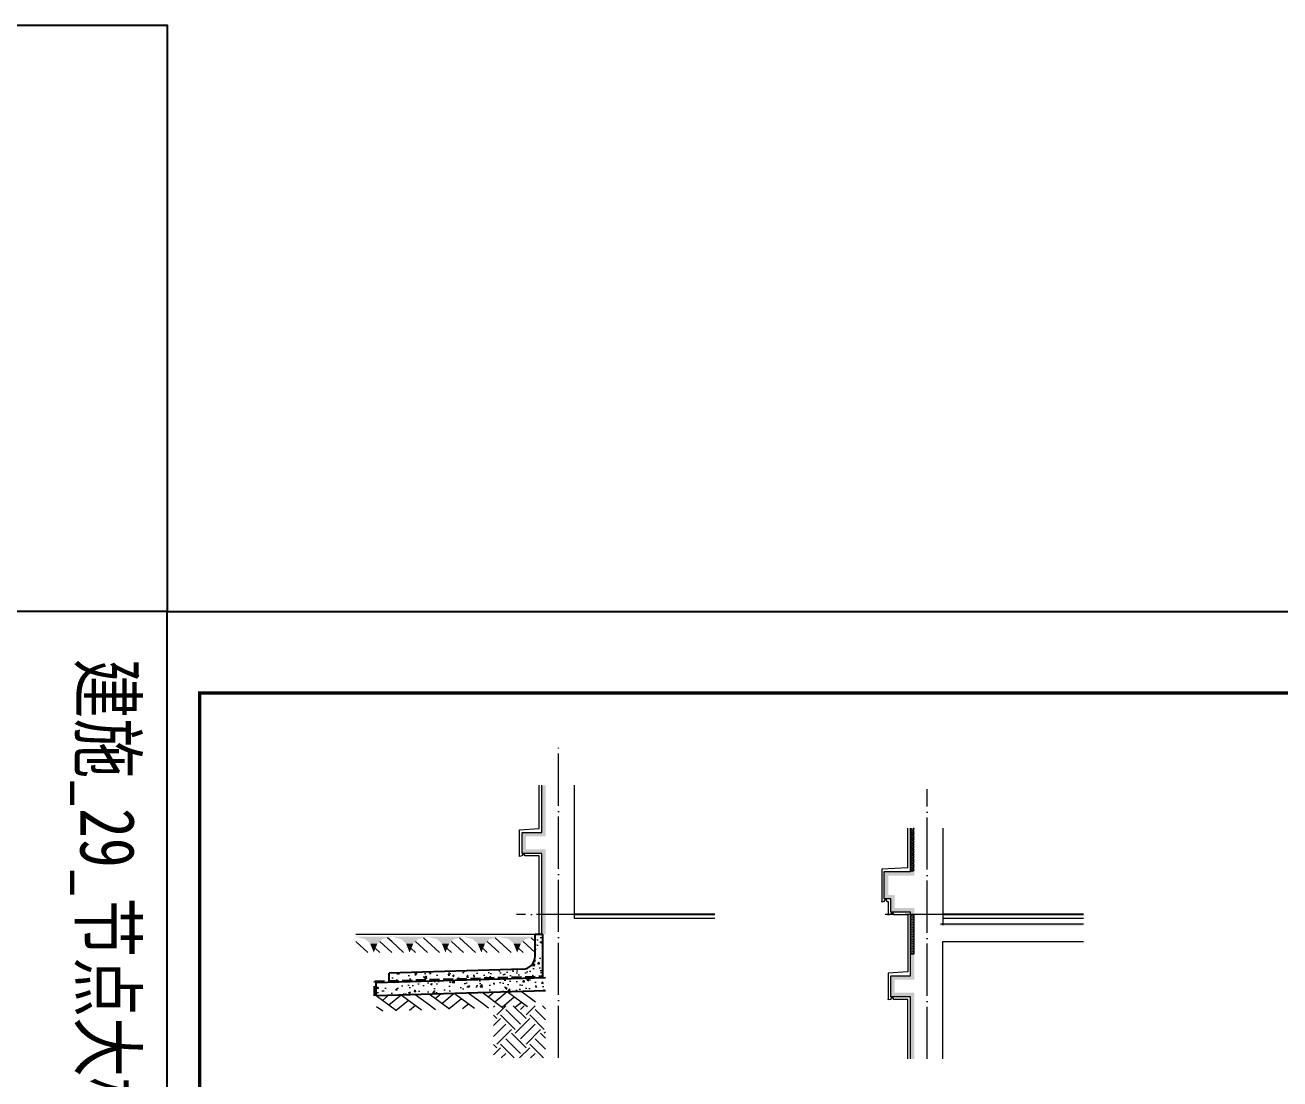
# Model space of a CAD drawing. Extents: x 27938 to 983267, y -209821 to 1628073.
# Drawn here: x 935840 to 945472, y -151021 to -142935 of the extents above; entities that cross this region are included whole.
import ezdxf

# ---------------------------------------------------------------- set-up
doc = ezdxf.new("R2010")
doc.units = 0
doc.header["$LTSCALE"] = 1000
doc.header["$MEASUREMENT"] = 0
doc.linetypes.add('DASH', pattern=[0.35, 0.25, -0.1])
doc.linetypes.add('DOTE', pattern=[2.42, 2, -0.2, 0.02, -0.2])
for name, color, linetype in [('COLUMN', 9, 'Continuous'), ('图框', 140, 'Continuous'), ('导图字', 7, 'Continuous'), ('看线', 251, 'Continuous'), ('立面-看线', 251, 'Continuous')]:
    doc.layers.add(name, color=color, linetype=linetype)
for name, color, linetype, lineweight in [('DOTE', 19, 'DOTE', 9), ('PUB_HATCH', 8, 'Continuous', 9), ('内粉刷', 37, 'Continuous', 9), ('填充', 251, 'Continuous', 5), ('立面-中轮廓线', 213, 'Continuous', 35), ('粉刷', 251, 'Continuous', 9)]:
    doc.layers.add(name, color=color, linetype=linetype, lineweight=lineweight)
doc.layers.add('yichutu', color=7, linetype='Continuous', true_color=0xffffff, plot=False)
doc.styles.add('黑体', font='')
doc.styles.get('黑体').set_extended_font_data('SimHei')
pattern_1 = [(0, (-773252.31, -412121.493), (16.66875, 9.623705), [11.1125, -22.225]), (120, (-773252.31, -412121.493), (-16.66874801, 9.62370845), [11.1125, -22.225]), (60, (-773252.31, -412121.493), (1.99e-06, 19.24741345), [-22.225, 11.1125])]
pattern_2 = [(50, (28072.99, 249033.25), (143.452037, -12.550427), [15, -165]), (355, (28072.99, 249033.25), (-27.750267, 150.438427), [12, -132]), (100.4514, (28084.94, 249032.2), (115.701876, 137.88791), [12.74804, -140.22842]), (46.1842, (28072.99, 249073.25), (213.44821, -33.1038), [22.5, -247.5]), (96.6356, (28090.77, 249070.5), (186.93254, 194.82357), [19.12206, -210.3426]), (351.1842, (28072.99, 249073.25), (186.93239, 194.82372), [18, -198]), (21, (28092.99, 249063.25), (119.38141, -80.52378), [15, -165]), (326, (28092.99, 249063.25), (48.663066, 145.03001), [12, -132]), (71.4514, (28102.93, 249056.54), (168.044526, 64.5061), [12.74804, -140.22842]), (37.5, (28072.986, 249033.25), (2.431971, 66.578771), [0, -130.4, 0, -134, 0, -132.5]), (7.5, (28072.986, 249033.25), (52.613907, 78.882342), [0, -76.4, 0, -127.4, 0, -50.5]), (327.5, (28028.386, 249033.25), (106.764487, -4.510974), [0, -50, 0, -156, 0, -207]), (317.5, (28008.39, 249033.25), (116.637234, 20.020996), [0, -65, 0, -103.6, 0, -147])]

# ---------------------------------------------------------------- blocks, each defined once
blk = doc.blocks.new('GFDDDDRG')
at = {"layer": '图框'}
blk.add_lwpolyline([(923310, -107437), (923310, -159999), (893610, -159999), (893610, -107437)], close=True, dxfattribs=at)
blk.add_lwpolyline([(923310, -107437), (923310, -159999), (893610, -159999), (893610, -107437)], close=True, dxfattribs=at)
at = {"layer": '图框', "const_width": 50}
blk.add_lwpolyline([(894110, -159499), (922810, -159499), (922810, -108687), (894110, -108687)], close=True, dxfattribs=at)
blk = doc.blocks.new('yct-1051-594-26275-14850-25-1002.0')
at = {"layer": 'yichutu', "color": 7, "true_color": 0xffffff}
blk.add_lwpolyline([(0, 0), (0, 14850), (26275, 14850), (26275, 0)], close=True, dxfattribs=at)
blk = doc.blocks.new('VDVDXAXFSFFX')
at = {"layer": 'PUB_HATCH'}
h = blk.add_hatch(dxfattribs=at)
h.set_pattern_fill('DOTS', color=251, scale=2, style=0)
h.set_pattern_definition([(0, (924712.4965, -148185.593), (1.5875, 3.175), [0, -3.175])])
h.paths.add_polyline_path([(924682.5, -148185.6), (924712.5, -148185.6), (924712.5, -147935.6), (924712.5, -147885.6), (924712.5, -147885.6), (924712.5, -147885.6), (924682.5, -147885.6)])
at = {"layer": 'PUB_HATCH', "color": 5}
blk.add_lwpolyline([(924712.5, -147885.6), (924682.5, -147885.6), (924682.5, -148185.6), (924712.5, -148185.6)], close=True, dxfattribs=at)
blk = doc.blocks.new('$LinePat$素土夯实')
at = {"color": 0}
for p, q in [((0, -210), (210, 0)), ((120, -300), (420, 0)), ((420, 0), (608, -188)), ((495, -300), (795, 0)), ((615, 0), (705, -90)), ((315, -105), (502, -293)), ((210, -210), (300, -300)), ((705, -300), (795, -210))]:
    blk.add_line(p, q, dxfattribs=at)
blk = doc.blocks.new('$LinePat$自然土壤')
at = {"color": 0}
for p, q in [((0, -90), (71, -19)), ((0, -300), (211, -89)), ((420, -300), (630, -90)), ((210, -300), (286, -224))]:
    blk.add_line(p, q, dxfattribs=at)
for points in [[(0, 0), (630, 0), (168, -45), (462, -45)], [(168, -45), (462, -45), (252, -132), (378, -132)], [(252, -132), (378, -132), (315, -300)]]:
    blk.add_solid(points, dxfattribs=at)
blk = doc.blocks.new('sanshui')
at = {"layer": '粉刷'}
h = blk.add_hatch(dxfattribs=at)
h.set_pattern_fill('混凝土', color=256, scale=20)
h.set_pattern_definition(pattern_2)
edge = h.paths.add_edge_path()
edge.add_line((346317.8, 427329.6), (346257.8, 427329.6))
edge.add_line((346257.8, 427329.6), (346257.8, 427160.3))
edge.add_arc((346157.8, 427160.3), 100, 271.71836, 360, ccw=False)
edge.add_line((346160.8, 427060.3), (345137.8, 427029.6))
edge.add_line((345137.8, 427029.6), (345137.8, 426969.6))
edge.add_line((345137.8, 426969.6), (346317.8, 427005))
edge.add_line((346317.8, 427005), (346317.8, 427329.6))
h = blk.add_hatch(dxfattribs=at)
h.set_pattern_fill('混凝土', color=256, scale=20)
h.set_pattern_definition(pattern_2)
h.paths.add_polyline_path([(346337.8, 426895.6), (346337.8, 426995.6), (345037.8, 426956.6), (345037.8, 426856.6)])
at = {"layer": 'COLUMN'}
for p, q in [((346257.8, 427329.6), (346317.8, 427329.6)), ((346257.8, 427160.3), (346257.8, 427329.6)), ((346317.8, 426995), (346317.8, 427329.6)), ((346338.1, 426995.6), (345037.8, 426956.6)), ((346160.8, 427060.3), (345137.8, 427029.6)), ((345137.8, 426959.6), (345137.8, 427029.6)), ((345037.8, 426856.6), (345037.8, 426956.6)), ((346338.1, 426895.6), (345037.8, 426856.6))]:
    blk.add_line(p, q, dxfattribs=at)
blk.add_arc((346157.8, 427160.3), 100, 271.71836, 0, dxfattribs=at)
at = {"layer": '立面-中轮廓线', "linetype": 'DASH', "ltscale": 0.3}
blk.add_lwpolyline([(345027.8, 426856.6), (345027.8, 426966.3), (346317.8, 427005)], dxfattribs=at)
at = {"layer": '粉刷'}
blk.add_line((344881.5, 427329.6), (346257.8, 427329.6), dxfattribs=at)
at = {"layer": '粉刷', "yscale": 0.4, "zscale": 0.4}
for name, p, xscale, rotation in [('$LinePat$自然土壤', (345156.8, 427309.6), -0.4369306507241237, 359.9999999999903), ('$LinePat$自然土壤', (345432, 427309.6), -0.4369306507241237, 359.9999999999903), ('$LinePat$自然土壤', (345707.3, 427309.6), -0.4369306507241237, 359.9999999999903), ('$LinePat$自然土壤', (345982.6, 427309.6), -0.4369306507241237, 359.9999999999903), ('$LinePat$自然土壤', (346257.8, 427309.6), -0.4369306507241237, 359.9999999999903), ('$LinePat$素土夯实', (345444.5, 426868.8), -0.5117605352322558, 1.718358001643932), ('$LinePat$素土夯实', (345851.2, 426881), -0.5117605352322558, 1.718358001643932), ('$LinePat$素土夯实', (346257.8, 426893.2), -0.5117605352322558, 1.718358001643932)]:
    blk.add_blockref(name, p, dxfattribs=dict(at, xscale=xscale, rotation=rotation))

msp = doc.modelspace()

# ---------------------------------------------------------------- hatches: boundary and pattern name
at = {"layer": '填充'}
h = msp.add_hatch(dxfattribs=at)
h.set_pattern_fill('EARTH', color=250, scale=50, angle=45, style=0)
h.set_pattern_definition([(45, (-175662.77, -606054), (0, 224.506403), [158.75, -158.75]), (45, (-175704.87, -606011.9), (0, 224.506403), [158.75, -158.75]), (45, (-175746.96, -605969.8), (0, 224.506403), [158.75, -158.75]), (135, (-175746.96, -605941.74), (-224.506403, 0), [158.75, -158.75]), (135, (-175704.87, -605899.65), (-224.506403, 0), [158.75, -158.75]), (135, (-175662.77, -605857.55), (-224.506403, 0), [158.75, -158.75])])
h.paths.add_polyline_path([(939835.5, -150460.6), (939435.5, -150460.6), (939435.5, -150860.6), (939835.5, -150860.6)])
at = {"layer": '立面-看线'}
h = msp.add_hatch(dxfattribs=at)
h.set_pattern_fill('HONEY', color=256, scale=7)
h.set_pattern_definition([(0, (-776082.229, -409221.493), (16.66875, 9.623705), [11.1125, -22.225]), (120, (-776082.229, -409221.493), (-16.66874801, 9.62370845), [11.1125, -22.225]), (60, (-776082.229, -409221.493), (1.99e-06, 19.24741345), [-22.225, 11.1125])])
h.paths.add_polyline_path([(939835.5, -148767.8), (939805.5, -148767.8), (939805.5, -149130.6), (939655.5, -149130.6), (939655.5, -149290.6), (939805.5, -149290.6), (939805.5, -149910.6), (939805.5, -149910.6), (939835.5, -149910.6), (939835.5, -149260.6), (939685.5, -149260.6), (939685.5, -149160.6), (939835.5, -149160.6)])
h = msp.add_hatch(dxfattribs=at)
h.set_pattern_fill('HONEY', color=256, scale=7)
h.set_pattern_definition(pattern_1)
h.paths.add_polyline_path([(942665.4, -149097), (942635.4, -149097), (942635.4, -149430.6), (942665.4, -149430.6)])
h = msp.add_hatch(dxfattribs=at)
h.set_pattern_fill('HONEY', color=256, scale=7)
h.set_pattern_definition(pattern_1)
h.paths.add_polyline_path([(942435.4, -149430.6), (942435.4, -149640.6), (942485.4, -149640.6), (942485.4, -149740.6), (942635.4, -149740.6), (942635.4, -150230.6), (942485.4, -150230.6), (942485.4, -150390.6), (942635.4, -150390.6), (942635.4, -150867.1), (942665.4, -150867.1), (942665.4, -150360.6), (942515.4, -150360.6), (942515.4, -150260.6), (942665.4, -150260.6), (942665.4, -149710.6), (942515.4, -149710.6), (942515.4, -149610.6), (942465.4, -149610.6), (942465.4, -149460.6), (942665.4, -149460.6), (942665.4, -149430.6)])
h = msp.add_hatch(dxfattribs=at)
h.set_pattern_fill('HONEY', color=256, scale=7)
h.set_pattern_definition([(0, (141516.153, -535207.576), (16.66875, 9.623705), [11.1125, -22.225]), (120, (141516.153, -535207.576), (-16.66874801, 9.62370845), [11.1125, -22.225]), (60, (141516.153, -535207.576), (1.99e-06, 19.24741345), [-22.225, 11.1125])])
h.paths.add_polyline_path([(943963.9, -149830.6), (942865.4, -149830.6), (942865.4, -149845.6), (943963.9, -149845.6)])

# ---------------------------------------------------------------- linework, layer by layer
at = {"layer": 'DOTE', "linetype": 'DOTE', "ltscale": 0.2}
for p, q in [((939935.4, -150860.6), (939935.5, -148467.8)), ((942765.4, -150867.1), (942765.4, -148797)), ((941134, -149760.6), (939610.9, -149760.6)), ((943963.9, -149760.6), (942440.8, -149760.6))]:
    msp.add_line(p, q, dxfattribs=at)
at = {"layer": 'PUB_HATCH', "color": 215, "true_color": 0xa953a0}
msp.add_line((942865.4, -149830.6), (943963.9, -149830.6), dxfattribs=at)
for points in [[(939805.5, -149910.6), (939805.5, -149290.6), (939655.5, -149290.6), (939655.5, -149130.6), (939805.5, -149130.6), (939805.5, -148767.8)], [(942635.4, -149430.6), (942635.4, -149097)], [(942635.4, -150867.1), (942635.4, -150390.6), (942485.4, -150390.6), (942485.4, -150230.6), (942635.4, -150230.6), (942635.4, -149740.6), (942485.4, -149740.6), (942485.4, -149640.6), (942435.4, -149640.6), (942435.4, -149430.6), (942635.4, -149430.6)]]:
    msp.add_lwpolyline(points, dxfattribs=at)
at = {"layer": '内粉刷'}
for points in [[(939635.5, -149310.6), (939635.5, -149310.6), (939635.5, -149110.6), (939785.5, -149100.6), (939785.5, -148767.8)], [(940055.5, -148767.8), (940055.5, -149790.6)], [(942615.4, -149400.6), (942615.4, -149097)], [(942885.4, -149097), (942885.4, -149840.6)], [(939675.5, -149310.6), (939675.5, -149300.6), (939655.5, -149300.6), (939655.5, -149310.6), (939635.5, -149315.6), (939635.5, -149310.6)], [(939785.5, -149910.6), (939785.5, -149310.6), (939675.5, -149310.6)], [(942615.4, -149400.6), (942415.4, -149410.6), (942415.4, -149660.6)], [(942455.4, -149660.6), (942455.4, -149650.6), (942435.4, -149650.6), (942435.4, -149660.6), (942415.4, -149665.6), (942415.4, -149660.6)], [(942455.4, -149660.6), (942465.4, -149660.6), (942465.4, -149760.6)], [(942505.4, -149760.6), (942505.4, -149750.6), (942485.4, -149750.6), (942485.4, -149760.6), (942465.4, -149765.6), (942465.4, -149760.6)], [(942505.4, -149760.6), (942615.4, -149760.6), (942615.4, -150200.6), (942465.4, -150210.6), (942465.4, -150410.6)], [(941134, -149790.6), (940055.5, -149790.6)], [(943963.9, -149790.6), (942885.4, -149790.6)], [(942885.4, -150867.1), (942885.4, -149965.6), (943963.9, -149965.6)], [(942505.4, -150410.6), (942505.4, -150400.6), (942485.4, -150400.6), (942485.4, -150410.6), (942465.4, -150415.6), (942465.4, -150410.6)], [(942615.4, -150867.1), (942615.4, -150410.6), (942505.4, -150410.6)]]:
    msp.add_lwpolyline(points, dxfattribs=at)
at = {"layer": '图框', "color": 2}
msp.add_lwpolyline([(936930.5, -147435), (929180.5, -147435), (929180.5, -142935), (936930.5, -142935)], close=True, dxfattribs=at)
at = {"layer": '看线', "color": 32}
for points in [[(941134, -149760.6), (940055.5, -149760.6)], [(943963.9, -149760.6), (942885.4, -149760.6)]]:
    msp.add_lwpolyline(points, dxfattribs=at)

# ---------------------------------------------------------------- block references
at = {"xscale": 0.5, "yscale": 0.5, "zscale": 0.5}
msp.add_blockref('GFDDDDRG', (490125.6, -93716.5), dxfattribs=at)
for name, p in [('VDVDXAXFSFFX', (17952.9, -1875)), ('sanshui', (593497.4, -577240.3))]:
    msp.add_blockref(name, p)
at = {"layer": 'yichutu', "rotation": 270}
msp.add_blockref('yct-1051-594-26275-14850-25-1002.0', (936930.5, -147435), dxfattribs=at)

# ---------------------------------------------------------------- texts
at = {"layer": '导图字', "color": 1, "style": '黑体', "width": 0.8}
msp.add_text('建施_29_节点大样（七）_A1', height=420.591, rotation=270, dxfattribs=at).set_placement((936264.6, -147795.8))

doc.saveas('drawing.dxf')
